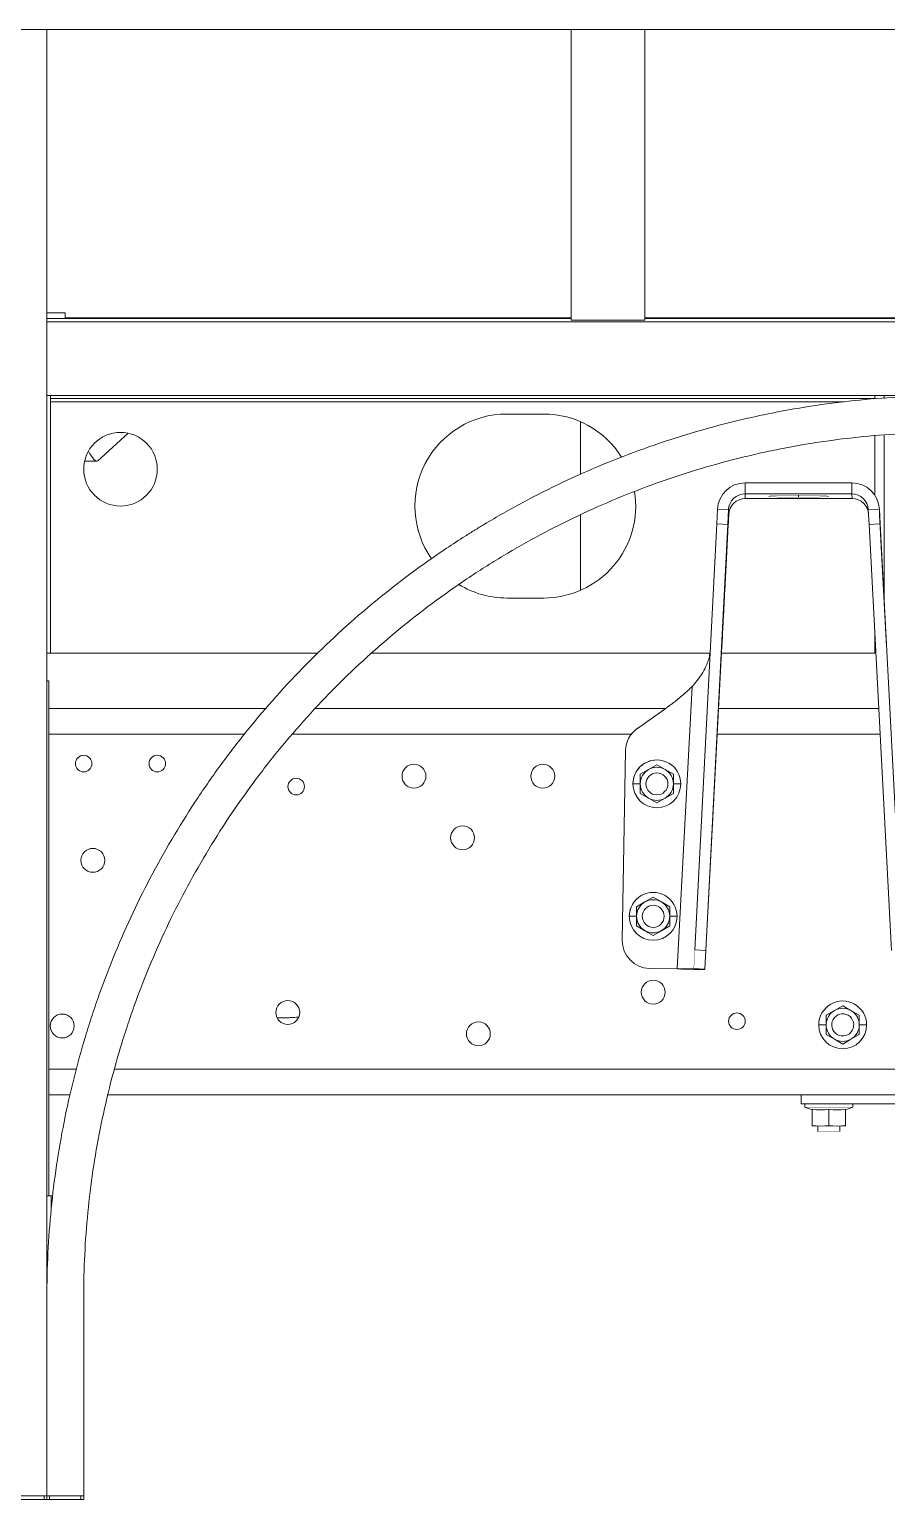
# Model space of a CAD drawing. Header units: millimetres. Extents: x -16985 to -606, y 2122 to 9380.
# Drawn here: x -9383 to -8917, y 4758 to 5557 of the extents above; entities that cross this region are included whole.
import ezdxf

# ---------------------------------------------------------------- set-up
doc = ezdxf.new("R2010")
doc.units = ezdxf.units.MM
doc.linetypes.add('K5LT32768', pattern=[0])
doc.linetypes.add('K5LT_THIN', pattern=[0])

msp = doc.modelspace()

# ---------------------------------------------------------------- linework, layer by layer
at = {"color": 7, "linetype": 'K5LT_THIN', "lineweight": 18}
for p, q in [((-11573.55, 5557.22), (-8333.55, 5557.22)), ((-9373.55, 5557.22), (-9413.55, 5557.22)), ((-9373.55, 4760.19), (-9373.55, 5557.22)), ((-9088.55, 5557.22), (-9088.55, 5399.23)), ((-9048.55, 5557.22), (-9048.55, 5399.23)), ((-9363.55, 5403.14), (-9373.55, 5403.14)), ((-9363.55, 5400.48), (-9363.55, 5403.14)), ((-9363.55, 5400.19), (-9373.55, 5400.19)), ((-9373.55, 5400.16), (-9088.55, 5400.16)), ((-9373.55, 5398.3), (-8333.55, 5398.3)), ((-9363.55, 5400.16), (-9363.55, 5400.48)), ((-9088.55, 5399.23), (-9048.55, 5399.23)), ((-9048.55, 5400.16), (-8718.55, 5400.16)), ((-9373.55, 5358.34), (-8333.55, 5358.34)), ((-9371.55, 5218.19), (-9371.55, 5358.34)), ((-8733.55, 5358.19), (-9371.55, 5358.19)), ((-8923.55, 5356.69), (-9371.55, 5356.69)), ((-8923.55, 5356.69), (-8923.55, 5358.19)), ((-8923.55, 5356.48), (-8923.55, 5356.69)), ((-8918.55, 5358.19), (-8918.55, 5356.69)), ((-9103.55, 5348.19), (-9123.55, 5348.19)), ((-9346.11, 5322.65), (-9329.33, 5337.73)), ((-9083.55, 5344.01), (-9083.55, 5315.42)), ((-8923.55, 5303.97), (-8923.55, 5336.4)), ((-8918.55, 5336.78), (-8918.55, 5247.69)), ((-9353.08, 5322.51), (-9346.48, 5322.51)), ((-8994.11, 5310.76), (-8994.11, 5304.77)), ((-8936.11, 5310.76), (-8994.11, 5310.76)), ((-8936.11, 5310.76), (-8936.11, 5304.77)), ((-8993.98, 5302.19), (-8994.11, 5304.77)), ((-8936.11, 5304.77), (-8994.11, 5304.77)), ((-8935.98, 5302.19), (-8993.98, 5302.19)), ((-8935.98, 5302.19), (-8936.11, 5304.77)), ((-9083.55, 5293.44), (-9083.55, 5252.36)), ((-9009.52, 5288.47), (-9009.09, 5296.56)), ((-9009.09, 5296.56), (-9003.1, 5296.25)), ((-9003.53, 5288.15), (-9003.1, 5296.25)), ((-9002.96, 5293.67), (-9003.1, 5296.25)), ((-9002.96, 5293.67), (-9003.01, 5292.88)), ((-8921.13, 5296.56), (-8927.13, 5296.25)), ((-8926.7, 5288.15), (-8927.13, 5296.25)), ((-8921, 5293.98), (-8921.13, 5296.56)), ((-8920.71, 5288.47), (-8921.13, 5296.56)), ((-8921, 5293.98), (-8920.96, 5293.19)), ((-8917.19, 5221.85), (-8920.96, 5293.19)), ((-9021.45, 5056.97), (-9009.52, 5288.47)), ((-9015.46, 5056.65), (-9003.53, 5288.15)), ((-9009.52, 5288.47), (-9003.53, 5288.15)), ((-8920.71, 5288.47), (-8926.7, 5288.15)), ((-8914.48, 5056.65), (-8926.7, 5288.15)), ((-8908.49, 5056.97), (-8920.71, 5288.47)), ((-9123.55, 5248.19), (-9103.55, 5248.19)), ((-8923.55, 5218.19), (-8923.55, 5228.56)), ((-9371.55, 5218.19), (-9373.55, 5218.19)), ((-9226.42, 5218.19), (-9371.55, 5218.19)), ((-9013.26, 5218.19), (-9197.21, 5218.19)), ((-9015.94, 5046.41), (-9006.67, 5222.12)), ((-8923.55, 5218.19), (-9006.88, 5218.19)), ((-9373.55, 5203.19), (-9372.55, 5203.19)), ((-9372.55, 5203.19), (-9372.55, 4923.19)), ((-9030.92, 5046.61), (-9022.82, 5200.1)), ((-9254.57, 5188.19), (-9372.55, 5188.19)), ((-9037.23, 5188.19), (-9227.69, 5188.19)), ((-9038.21, 5187.46), (-9052.62, 5177.36)), ((-8921.42, 5188.19), (-9008.46, 5188.19)), ((-9060.85, 5062.14), (-9059.01, 5165.35)), ((-9046.55, 5154.98), (-9051.05, 5152.38)), ((-9042.05, 5157.58), (-9046.55, 5154.98)), ((-9037.55, 5154.98), (-9042.05, 5157.58)), ((-9033.05, 5152.38), (-9037.55, 5154.98)), ((-9055.05, 5147.19), (-9051.05, 5147.19)), ((-9051.05, 5152.38), (-9051.05, 5147.19)), ((-9051.05, 5147.19), (-9051.05, 5141.99)), ((-9033.05, 5147.19), (-9033.05, 5152.38)), ((-9033.05, 5141.99), (-9033.05, 5147.19)), ((-9029.05, 5147.19), (-9033.05, 5147.19)), ((-9051.05, 5141.99), (-9046.55, 5139.39)), ((-9046.55, 5139.39), (-9042.05, 5136.79)), ((-9042.05, 5136.79), (-9037.55, 5139.39)), ((-9037.55, 5139.39), (-9033.05, 5141.99)), ((-9048.55, 5082.98), (-9053.05, 5080.38)), ((-9044.05, 5085.58), (-9048.55, 5082.98)), ((-9039.55, 5082.98), (-9044.05, 5085.58)), ((-9035.05, 5080.38), (-9039.55, 5082.98)), ((-9057.05, 5075.19), (-9053.05, 5075.19)), ((-9053.05, 5080.38), (-9053.05, 5075.19)), ((-9053.05, 5075.19), (-9053.05, 5069.99)), ((-9035.05, 5075.19), (-9035.05, 5080.38)), ((-9035.05, 5069.99), (-9035.05, 5075.19)), ((-9031.05, 5075.19), (-9035.05, 5075.19)), ((-9053.05, 5069.99), (-9048.55, 5067.39)), ((-9048.55, 5067.39), (-9044.05, 5064.79)), ((-9044.05, 5064.79), (-9039.55, 5067.39)), ((-9039.55, 5067.39), (-9035.05, 5069.99)), ((-9015.46, 5056.65), (-9021.45, 5056.97)), ((-9046.12, 5046.88), (-9030.92, 5046.61)), ((-9030.04, 5046.6), (-9029.4, 5046.56)), ((-9015.94, 5046.44), (-9021.94, 5046.76)), ((-9021.93, 5046.73), (-9021.94, 5046.76)), ((-9015.94, 5046.41), (-9021.93, 5046.73)), ((-9015.94, 5046.41), (-9015.94, 5046.44)), ((-8941.05, 5026.58), (-8945.55, 5023.98)), ((-8936.55, 5023.98), (-8941.05, 5026.58)), ((-9363.41, 5021.84), (-9361.94, 5021.22)), ((-8945.55, 5023.98), (-8950.05, 5021.38)), ((-8950.05, 5021.38), (-8950.05, 5016.19)), ((-8932.05, 5021.38), (-8936.55, 5023.98)), ((-8932.05, 5016.19), (-8932.05, 5021.38)), ((-8954.05, 5016.19), (-8950.05, 5016.19)), ((-8950.05, 5016.19), (-8950.05, 5010.99)), ((-8950.05, 5010.99), (-8945.55, 5008.39)), ((-8936.55, 5008.39), (-8932.05, 5010.99)), ((-8932.05, 5010.99), (-8932.05, 5016.19)), ((-8928.05, 5016.19), (-8932.05, 5016.19)), ((-8945.55, 5008.39), (-8941.05, 5005.79)), ((-8941.05, 5005.79), (-8936.55, 5008.39)), ((-9360.93, 4978.19), (-9372.55, 4978.19)), ((-8963.55, 4978.19), (-9340.39, 4978.19)), ((-8808.55, 4978.19), (-8963.55, 4978.19)), ((-8963.55, 4973.19), (-8963.55, 4978.19)), ((-8963.55, 4973.19), (-8808.55, 4973.19)), ((-8961.56, 4973.19), (-8961.56, 4971.39)), ((-8961.56, 4971.39), (-8957.56, 4969.93)), ((-8961.56, 4971.39), (-8957.56, 4969.93)), ((-8961.56, 4971.39), (-8957.56, 4969.93)), ((-8961.56, 4971.39), (-8957.56, 4969.93)), ((-8957.56, 4970.44), (-8957.56, 4961.56)), ((-8948.56, 4970.44), (-8948.56, 4961.56)), ((-8939.58, 4969.93), (-8935.56, 4971.39)), ((-8939.56, 4969.93), (-8935.56, 4971.39)), ((-8935.56, 4971.39), (-8939.56, 4969.93)), ((-8935.56, 4971.39), (-8939.56, 4969.93)), ((-8939.56, 4970.44), (-8939.56, 4969.93)), ((-8939.56, 4970.44), (-8939.56, 4961.56)), ((-8939.56, 4970.44), (-8939.56, 4961.56)), ((-8935.56, 4973.19), (-8935.56, 4971.39)), ((-8953.06, 4961.19), (-8957.56, 4961.56)), ((-8957.56, 4961.56), (-8957.56, 4961.19)), ((-8954.56, 4961.19), (-8954.56, 4958.19)), ((-8954.55, 4958.19), (-8954.56, 4958.19)), ((-8948.56, 4961.56), (-8953.06, 4961.19)), ((-8944.06, 4961.19), (-8948.56, 4961.56)), ((-8939.56, 4961.56), (-8944.06, 4961.19)), ((-8942.56, 4961.19), (-8942.56, 4958.19)), ((-8942.56, 4958.19), (-8942.56, 4958.19)), ((-8939.56, 4961.19), (-8939.56, 4961.56)), ((-8939.56, 4961.56), (-8939.56, 4961.19)), ((-9373.55, 4923.19), (-9372.55, 4923.19)), ((-9370.36, 4923.29), (-9371.15, 4923.29)), ((-9371.15, 4923.29), (-9371.15, 4923.19)), ((-9370.37, 4923.19), (-9371.15, 4923.19)), ((-9373.55, 4868.19), (-9373.55, 4760.19)), ((-9353.55, 4760.19), (-9353.55, 4868.19)), ((-9373.55, 4760.19), (-9413.55, 4760.19)), ((-9375.05, 4758.19), (-9412.05, 4758.19)), ((-9375.05, 4758.19), (-9375.05, 4760.19)), ((-9373.55, 4758.19), (-9375.05, 4758.19)), ((-9353.55, 4760.19), (-9373.55, 4760.19)), ((-9373.55, 4760.19), (-9373.55, 4758.19)), ((-9372.05, 4758.19), (-9373.55, 4758.19)), ((-9372.05, 4758.19), (-9372.05, 4760.19)), ((-9355.05, 4758.19), (-9372.05, 4758.19)), ((-9355.05, 4758.19), (-9355.05, 4760.19)), ((-9353.55, 4758.19), (-9355.05, 4758.19)), ((-9353.55, 4760.19), (-9353.55, 4758.19))]:
    msp.add_line(p, q, dxfattribs=at)
at = {"color": 8, "linetype": 'K5LT32768', "lineweight": 15, "true_color": 0x808080}
for p, q in [((-9363.55, 5400.48), (-9088.55, 5400.48)), ((-9048.55, 5400.48), (-8718.55, 5400.48)), ((-8940.25, 5354.79), (-9371.55, 5354.79)), ((-8965.01, 5304.04), (-8965.01, 5302.91)), ((-9266.24, 5174.19), (-9372.55, 5174.19)), ((-9055.93, 5174.19), (-9240.21, 5174.19)), ((-8920.69, 5174.19), (-9009.2, 5174.19)), ((-9357.56, 4992.19), (-9372.55, 4992.19)), ((-8430.29, 4992.19), (-9336.8, 4992.19)), ((-9371.15, 4915.64), (-9371.15, 4923.19))]:
    msp.add_line(p, q, dxfattribs=at)
at = {"color": 7, "linetype": 'K5LT_THIN', "const_width": 0.18}
for points in [[(-8965.07, 5304.04), (-8967.5, 5304.04), (-8969.86, 5304.02), (-8972.12, 5303.99), (-8974.22, 5303.94), (-8976.12, 5303.89), (-8977.77, 5303.83), (-8979.13, 5303.76), (-8980.18, 5303.68), (-8980.89, 5303.6), (-8981.25, 5303.52), (-8981.25, 5303.43), (-8980.88, 5303.35), (-8980.16, 5303.27), (-8979.1, 5303.19), (-8977.73, 5303.12), (-8976.07, 5303.06), (-8974.17, 5303.01), (-8972.07, 5302.97), (-8969.81, 5302.94), (-8967.44, 5302.92), (-8965.01, 5302.91)], [(-8965.07, 5304.04), (-8962.65, 5304.04), (-8960.28, 5304.02), (-8958.02, 5303.99), (-8955.92, 5303.94), (-8954.01, 5303.89), (-8952.36, 5303.83), (-8950.99, 5303.76), (-8949.93, 5303.68), (-8949.21, 5303.6), (-8948.84, 5303.52), (-8948.84, 5303.43), (-8949.19, 5303.35), (-8949.91, 5303.27), (-8950.96, 5303.19), (-8952.32, 5303.12), (-8953.97, 5303.06), (-8955.87, 5303.01), (-8957.97, 5302.97), (-8960.23, 5302.94), (-8962.59, 5302.92), (-8965.01, 5302.91)], [(-9021.94, 5046.76), (-9021.93, 5047.01), (-9021.91, 5047.6), (-9021.87, 5048.51), (-9021.81, 5049.72), (-9021.74, 5051.22), (-9021.65, 5052.95), (-9021.55, 5054.88), (-9021.45, 5056.97)], [(-9015.46, 5056.65), (-9015.56, 5054.56), (-9015.66, 5052.63), (-9015.75, 5050.9), (-9015.82, 5049.41), (-9015.88, 5048.19), (-9015.92, 5047.28), (-9015.94, 5046.69), (-9015.94, 5046.44)], [(-8935.56, 4971.39), (-8935.74, 4971.39), (-8936.26, 4971.39), (-8937.13, 4971.39), (-8938.3, 4971.39), (-8939.75, 4971.39), (-8941.45, 4971.39), (-8943.34, 4971.39), (-8945.37, 4971.39), (-8947.49, 4971.39), (-8949.63, 4971.39), (-8951.75, 4971.39), (-8953.78, 4971.39), (-8955.67, 4971.39), (-8957.36, 4971.39), (-8958.82, 4971.39), (-8959.99, 4971.39), (-8960.85, 4971.39), (-8961.38, 4971.39), (-8961.56, 4971.39)], [(-8953.06, 4961.19), (-8954.04, 4961.19), (-8954.92, 4961.19), (-8955.7, 4961.19), (-8956.35, 4961.19), (-8956.87, 4961.19), (-8957.25, 4961.19), (-8957.48, 4961.19), (-8957.56, 4961.19)], [(-8957.56, 4961.19), (-8957.48, 4961.19), (-8957.25, 4961.19), (-8956.87, 4961.19), (-8956.35, 4961.19), (-8955.7, 4961.19), (-8954.92, 4961.19), (-8954.56, 4961.19)], [(-8957.56, 4961.19), (-8957.48, 4961.19), (-8957.25, 4961.19), (-8956.87, 4961.19), (-8956.35, 4961.19), (-8955.7, 4961.19), (-8954.92, 4961.19), (-8954.56, 4961.19)], [(-8954.56, 4958.19), (-8954.35, 4958.19), (-8953.76, 4958.19), (-8952.8, 4958.19), (-8951.56, 4958.19), (-8950.11, 4958.19), (-8948.56, 4958.19), (-8947.01, 4958.19), (-8945.56, 4958.19), (-8944.32, 4958.19), (-8943.36, 4958.19), (-8942.76, 4958.19), (-8942.56, 4958.19)], [(-8942.56, 4958.19), (-8942.76, 4958.19), (-8943.36, 4958.19), (-8944.32, 4958.19), (-8945.56, 4958.19), (-8947.01, 4958.19), (-8948.56, 4958.19), (-8950.11, 4958.19), (-8951.56, 4958.19), (-8952.8, 4958.19), (-8953.76, 4958.19), (-8954.35, 4958.19), (-8954.56, 4958.19)], [(-8954.56, 4958.19), (-8954.35, 4958.19), (-8953.76, 4958.19), (-8952.8, 4958.19), (-8951.56, 4958.19), (-8950.11, 4958.19), (-8948.56, 4958.19), (-8947.01, 4958.19), (-8945.56, 4958.19), (-8944.32, 4958.19), (-8943.36, 4958.19), (-8942.76, 4958.19), (-8942.56, 4958.19)], [(-8944.06, 4961.19), (-8945.12, 4961.19), (-8946.23, 4961.19), (-8947.38, 4961.19), (-8948.56, 4961.19), (-8949.73, 4961.19), (-8950.89, 4961.19), (-8952, 4961.19), (-8953.06, 4961.19)], [(-8939.56, 4961.19), (-8939.64, 4961.19), (-8939.87, 4961.19), (-8940.24, 4961.19), (-8940.77, 4961.19), (-8941.42, 4961.19), (-8942.2, 4961.19), (-8943.08, 4961.19), (-8944.06, 4961.19)], [(-8942.56, 4961.19), (-8942.19, 4961.19), (-8941.42, 4961.19), (-8940.76, 4961.19), (-8940.24, 4961.19), (-8939.87, 4961.19), (-8939.64, 4961.19), (-8939.56, 4961.19)], [(-8942.56, 4961.19), (-8942.19, 4961.19), (-8941.42, 4961.19), (-8940.76, 4961.19), (-8940.24, 4961.19), (-8939.87, 4961.19), (-8939.64, 4961.19), (-8939.56, 4961.19)]]:
    msp.add_lwpolyline(points, dxfattribs=at)
at = {"color": 7, "linetype": 'K5LT_THIN', "lineweight": 18}
msp.add_circle((-9333.55, 5318.19), 20, dxfattribs=at)
for centre, radius, start, end in [((-9123.55, 5298.19), 50, 90, 214.97825), ((-9103.55, 5298.19), 50, 32.09833, 90), ((-9103.55, 5298.19), 50, 270, 8.96796), ((-8994.12, 5295.76), 15, 89.98516, 176.95455), ((-8936.11, 5295.77), 15, 3.03714, 90.01611), ((-8994.12, 5295.77), 9, 89.98454, 176.95517), ((-8993.98, 5293.19), 9, 89.98454, 176.95517), ((-8936.11, 5295.77), 9, 3.03645, 90.0168), ((-8935.97, 5293.19), 9, 3.03645, 90.0168), ((-9123.55, 5298.19), 50, 238.58034, 270), ((-9044.01, 5165.08), 15, 125.01341, 178.9798), ((-9353.55, 5158.19), 4.5, 90, 270), ((-9353.55, 5158.19), 4.5, 270, 90), ((-9313.55, 5158.19), 4.5, 90, 270), ((-9313.55, 5158.19), 4.5, 270, 90), ((-9174.05, 5151.33), 6.5, 90, 270), ((-9174.05, 5151.33), 6.5, 270, 90), ((-9104.05, 5151.33), 6.5, 90, 270), ((-9104.05, 5151.33), 6.5, 270, 90), ((-9042.05, 5147.19), 13, 0.00252, 180.00252), ((-9042.05, 5147.19), 13, 90, 180.00252), ((-9042.05, 5147.19), 9, 120.00252, 180.00252), ((-9042.05, 5147.19), 9, 60.00252, 120.00252), ((-9042.05, 5147.19), 9, 0.00252, 60.00252), ((-9238.05, 5145.69), 4.5, 90, 270), ((-9238.05, 5145.69), 4.5, 270, 90), ((-9042.05, 5147.19), 13, 180.00252, 0.00252), ((-9042.05, 5147.19), 13, 180.00252, 270), ((-9042.05, 5147.19), 9, 180.00252, 240.00252), ((-9042.05, 5147.19), 6, 0, 180), ((-9042.05, 5147.19), 6, 180, 0), ((-9042.05, 5147.19), 9, 300.00252, 0.00252), ((-9042.05, 5147.19), 9, 240.00252, 300.00252), ((-9147.62, 5117.89), 6.5, 90, 270), ((-9147.62, 5117.89), 6.5, 270, 90), ((-9348.54, 5105.6), 6.5, 90, 270), ((-9348.54, 5105.6), 6.5, 270, 90), ((-9044.05, 5075.19), 13, 0.00252, 180.00252), ((-9044.05, 5075.19), 13, 90, 180.00252), ((-9044.05, 5075.19), 9, 120.00252, 180.00252), ((-9044.05, 5075.19), 9, 60.00252, 120.00252), ((-9044.05, 5075.19), 9, 0.00252, 60.00252), ((-9044.05, 5075.19), 13, 180.00252, 0.00252), ((-9044.05, 5075.19), 13, 180.00252, 270), ((-9044.05, 5075.19), 9, 180.00252, 240.00252), ((-9044.05, 5075.19), 6, 0, 180), ((-9044.05, 5075.19), 6, 180, 0), ((-9044.05, 5075.19), 9, 300.00252, 0.00252), ((-9044.05, 5075.19), 9, 240.00252, 300.00252), ((-9045.85, 5061.87), 15, 178.97955, 268.97953), ((-9044, 5033.93), 6.5, 90, 270), ((-9044, 5033.93), 6.5, 270, 90), ((-9242.65, 5022.91), 6.5, 90, 270), ((-9242.65, 5022.91), 6.5, 270, 90), ((-8941.05, 5016.19), 13, 0.00252, 180.00252), ((-9365.2, 5015.59), 6.5, 90, 270), ((-9365.2, 5015.59), 6.5, 270, 90), ((-8998.55, 5018.19), 4.5, 90, 270), ((-8998.55, 5018.19), 4.5, 270, 90), ((-8941.05, 5016.19), 9, 120.00252, 180.00252), ((-8941.05, 5016.19), 6, 60, 240), ((-8941.05, 5016.19), 9, 60.00252, 120.00252), ((-8941.05, 5016.19), 6, 240, 60), ((-8941.05, 5016.19), 9, 0.00252, 60.00252), ((-9139.05, 5011.33), 6.5, 90, 270), ((-9139.05, 5011.33), 6.5, 270, 90), ((-8941.05, 5016.19), 13, 180.00252, 0.00252), ((-8941.05, 5016.19), 9, 180.00252, 240.00252), ((-8941.05, 5016.19), 9, 300.00252, 0.00252), ((-8941.05, 5016.19), 9, 240.00252, 300.00252), ((-9371.5, 4926.7), 3.43, 252.0984, 275.79272), ((-9371.23, 4941.59), 18.4, 265.86348, 270.22578)]:
    msp.add_arc(centre, radius, start, end, dxfattribs=at)
msp.add_ellipse((-9353.55, 5341.51), major_axis=(-7.27, 18.96), ratio=0.158901, start_param=2.298748, end_param=3.202433, dxfattribs=at)
for points, knots in [([(-9373.55, 4868.19), (-9373.55, 4884.31), (-9372.76, 4900.3), (-9369.64, 4932.04), (-9367.31, 4947.78), (-9361.12, 4979.02), (-9357.26, 4994.51), (-9351.46, 5013.72), (-9350.25, 5017.55), (-9348.36, 5023.29), (-9347.72, 5025.2), (-9346.41, 5029.01), (-9345.75, 5030.92), (-9342.36, 5040.42), (-9339.47, 5047.93), (-9330.28, 5070.16), (-9323.46, 5084.61), (-9308.46, 5112.75), (-9300.28, 5126.44), (-9286.97, 5146.42), (-9282.37, 5152.99), (-9275.19, 5162.69), (-9272.76, 5165.9), (-9267.8, 5172.28), (-9265.28, 5175.44), (-9252.48, 5191.07), (-9241.7, 5202.98), (-9219.11, 5225.62), (-9207.29, 5236.36), (-9182.62, 5256.67), (-9169.76, 5266.24), (-9153.02, 5277.46), (-9149.64, 5279.66), (-9144.52, 5282.92), (-9142.8, 5283.99), (-9139.36, 5286.12), (-9137.63, 5287.17), (-9128.97, 5292.37), (-9121.97, 5296.35), (-9100.73, 5307.72), (-9071.81, 5321.42), (-9041.71, 5332.24), (-9018.68, 5339.26), (-9010.93, 5341.41), (-8999.19, 5344.36), (-8995.25, 5345.3), (-8987.35, 5347.08), (-8983.39, 5347.93), (-8963.59, 5351.88), (-8947.71, 5354.23), (-8915.87, 5357.38), (-8899.91, 5358.18), (-8867.9, 5358.2), (-8851.86, 5357.43), (-8833.77, 5355.66), (-8831.76, 5355.45), (-8827.73, 5355), (-8825.72, 5354.77), (-8819.69, 5354.02), (-8815.69, 5353.48), (-8803.72, 5351.71), (-8795.79, 5350.33), (-8772.19, 5345.63), (-8756.68, 5341.75), (-8726.09, 5332.47), (-8711.02, 5327.09), (-8688.74, 5317.87), (-8681.38, 5314.61), (-8670.41, 5309.42), (-8666.76, 5307.64), (-8659.54, 5304), (-8655.96, 5302.14), (-8638.2, 5292.64), (-8624.46, 5284.39), (-8597.89, 5266.62), (-8585.06, 5257.11), (-8560.32, 5236.8), (-8548.41, 5226.01), (-8535.54, 5213.14), (-8534.12, 5211.69), (-8531.29, 5208.8), (-8527.09, 5204.43), (-8522.98, 5200.01), (-8514.89, 5191.06), (-8509.65, 5184.98), (-8494.43, 5166.42), (-8484.93, 5153.59), (-8467.21, 5127.05), (-8458.99, 5113.34), (-8449.52, 5095.63), (-8446.74, 5090.28), (-8444.06, 5084.86), (-8442.29, 5081.23), (-8441.41, 5079.41), (-8437.1, 5070.28), (-8433.84, 5062.92), (-8424.64, 5040.68), (-8419.27, 5025.64), (-8410.02, 4995.15), (-8406.15, 4979.7), (-8401.46, 4956.22), (-8400.09, 4948.33), (-8398.31, 4936.43), (-8397.77, 4932.45), (-8396.78, 4924.47), (-8396.33, 4920.46), (-8394.35, 4900.4), (-8393.55, 4884.31), (-8393.55, 4868.19)], [0, 0, 0, 0, 0.03125, 0.03125, 0.0625, 0.0625, 0.09375, 0.09375, 0.101563, 0.101563, 0.105469, 0.105469, 0.109375, 0.109375, 0.125, 0.125, 0.15625, 0.15625, 0.1875, 0.1875, 0.203125, 0.203125, 0.210938, 0.210938, 0.21875, 0.21875, 0.25, 0.25, 0.28125, 0.28125, 0.3125, 0.3125, 0.320313, 0.320313, 0.324219, 0.324219, 0.328125, 0.328125, 0.34375, 0.34375, 0.375, 0.40625, 0.40625, 0.421875, 0.421875, 0.429688, 0.429688, 0.4375, 0.4375, 0.46875, 0.46875, 0.5, 0.5, 0.53125, 0.53125, 0.535156, 0.535156, 0.539063, 0.539063, 0.546875, 0.546875, 0.5625, 0.5625, 0.59375, 0.59375, 0.625, 0.625, 0.640625, 0.640625, 0.648438, 0.648438, 0.65625, 0.65625, 0.6875, 0.6875, 0.71875, 0.71875, 0.75, 0.75, 0.753906, 0.753906, 0.757813, 0.765625, 0.765625, 0.78125, 0.78125, 0.8125, 0.8125, 0.84375, 0.84375, 0.851563, 0.855469, 0.855469, 0.859375, 0.859375, 0.875, 0.875, 0.90625, 0.90625, 0.9375, 0.9375, 0.953125, 0.953125, 0.960938, 0.960938, 0.96875, 0.96875, 1, 1, 1, 1]), ([(-9373.55, 4868.19), (-9373.55, 4884.31), (-9372.76, 4900.3), (-9369.64, 4932.04), (-9367.31, 4947.78), (-9361.12, 4979.02), (-9357.26, 4994.51), (-9351.46, 5013.72), (-9350.25, 5017.55), (-9348.36, 5023.29), (-9347.72, 5025.2), (-9346.41, 5029.01), (-9345.75, 5030.92), (-9342.36, 5040.42), (-9339.47, 5047.93), (-9330.28, 5070.16), (-9323.46, 5084.61), (-9308.46, 5112.75), (-9300.28, 5126.44), (-9286.97, 5146.42), (-9282.37, 5152.99), (-9275.19, 5162.69), (-9272.76, 5165.9), (-9267.8, 5172.28), (-9265.28, 5175.44), (-9252.48, 5191.07), (-9241.7, 5202.98), (-9219.11, 5225.62), (-9207.29, 5236.36), (-9182.62, 5256.67), (-9169.76, 5266.24), (-9153.02, 5277.46), (-9149.64, 5279.66), (-9144.52, 5282.92), (-9142.8, 5283.99), (-9139.36, 5286.12), (-9137.63, 5287.17), (-9128.97, 5292.37), (-9121.97, 5296.35), (-9100.73, 5307.72), (-9071.81, 5321.42), (-9041.71, 5332.24), (-9018.68, 5339.26), (-9010.93, 5341.41), (-8999.19, 5344.36), (-8995.25, 5345.3), (-8987.35, 5347.08), (-8983.39, 5347.93), (-8963.59, 5351.88), (-8947.71, 5354.23), (-8915.87, 5357.38), (-8899.91, 5358.18), (-8867.9, 5358.2), (-8851.86, 5357.43), (-8833.77, 5355.66), (-8831.76, 5355.45), (-8827.73, 5355), (-8825.72, 5354.77), (-8819.69, 5354.02), (-8815.69, 5353.48), (-8803.72, 5351.71), (-8795.79, 5350.33), (-8772.19, 5345.63), (-8756.68, 5341.75), (-8726.09, 5332.47), (-8711.02, 5327.09), (-8688.74, 5317.87), (-8681.38, 5314.61), (-8670.41, 5309.42), (-8666.76, 5307.64), (-8659.54, 5304), (-8655.96, 5302.14), (-8638.2, 5292.64), (-8624.46, 5284.39), (-8597.89, 5266.62), (-8585.06, 5257.11), (-8560.32, 5236.8), (-8548.41, 5226.01), (-8535.54, 5213.14), (-8534.12, 5211.69), (-8531.29, 5208.8), (-8527.09, 5204.43), (-8522.98, 5200.01), (-8514.89, 5191.06), (-8509.65, 5184.98), (-8494.43, 5166.42), (-8484.93, 5153.59), (-8467.21, 5127.05), (-8458.99, 5113.34), (-8449.52, 5095.63), (-8446.74, 5090.28), (-8444.06, 5084.86), (-8442.29, 5081.23), (-8441.41, 5079.41), (-8437.1, 5070.28), (-8433.84, 5062.92), (-8424.64, 5040.68), (-8419.27, 5025.64), (-8410.02, 4995.15), (-8406.15, 4979.7), (-8401.46, 4956.22), (-8400.09, 4948.33), (-8398.31, 4936.43), (-8397.77, 4932.45), (-8396.78, 4924.47), (-8396.33, 4920.46), (-8394.35, 4900.4), (-8393.55, 4884.31), (-8393.55, 4868.19)], [0, 0, 0, 0, 0.03125, 0.03125, 0.0625, 0.0625, 0.09375, 0.09375, 0.101563, 0.101563, 0.105469, 0.105469, 0.109375, 0.109375, 0.125, 0.125, 0.15625, 0.15625, 0.1875, 0.1875, 0.203125, 0.203125, 0.210938, 0.210938, 0.21875, 0.21875, 0.25, 0.25, 0.28125, 0.28125, 0.3125, 0.3125, 0.320313, 0.320313, 0.324219, 0.324219, 0.328125, 0.328125, 0.34375, 0.34375, 0.375, 0.40625, 0.40625, 0.421875, 0.421875, 0.429688, 0.429688, 0.4375, 0.4375, 0.46875, 0.46875, 0.5, 0.5, 0.53125, 0.53125, 0.535156, 0.535156, 0.539063, 0.539063, 0.546875, 0.546875, 0.5625, 0.5625, 0.59375, 0.59375, 0.625, 0.625, 0.640625, 0.640625, 0.648438, 0.648438, 0.65625, 0.65625, 0.6875, 0.6875, 0.71875, 0.71875, 0.75, 0.75, 0.753906, 0.753906, 0.757813, 0.765625, 0.765625, 0.78125, 0.78125, 0.8125, 0.8125, 0.84375, 0.84375, 0.851563, 0.855469, 0.855469, 0.859375, 0.859375, 0.875, 0.875, 0.90625, 0.90625, 0.9375, 0.9375, 0.953125, 0.953125, 0.960938, 0.960938, 0.96875, 0.96875, 1, 1, 1, 1]), ([(-9353.55, 4868.19), (-9353.55, 4883.65), (-9352.79, 4898.99), (-9349.8, 4929.44), (-9347.56, 4944.54), (-9341.63, 4974.5), (-9337.93, 4989.36), (-9332.36, 5007.78), (-9331.2, 5011.45), (-9329.39, 5016.95), (-9328.78, 5018.79), (-9327.52, 5022.45), (-9326.88, 5024.28), (-9323.63, 5033.39), (-9320.86, 5040.59), (-9312.04, 5061.92), (-9305.5, 5075.77), (-9291.12, 5102.76), (-9283.27, 5115.9), (-9270.51, 5135.06), (-9266.09, 5141.36), (-9259.21, 5150.67), (-9256.88, 5153.75), (-9252.12, 5159.86), (-9249.7, 5162.9), (-9237.42, 5177.89), (-9227.09, 5189.31), (-9205.42, 5211.03), (-9194.08, 5221.32), (-9170.42, 5240.81), (-9158.08, 5249.99), (-9142.03, 5260.75), (-9138.79, 5262.87), (-9133.87, 5265.99), (-9132.23, 5267.02), (-9128.92, 5269.06), (-9127.27, 5270.07), (-9118.96, 5275.06), (-9112.24, 5278.87), (-9091.87, 5289.78), (-9064.13, 5302.92), (-9035.26, 5313.3), (-9013.17, 5320.03), (-9005.74, 5322.09), (-8994.47, 5324.93), (-8990.7, 5325.83), (-8983.12, 5327.54), (-8979.32, 5328.34), (-8960.33, 5332.13), (-8945.1, 5334.39), (-8914.55, 5337.41), (-8899.24, 5338.18), (-8868.54, 5338.2), (-8853.16, 5337.46), (-8835.8, 5335.76), (-8833.87, 5335.56), (-8830.01, 5335.13), (-8828.08, 5334.91), (-8822.3, 5334.19), (-8818.45, 5333.67), (-8806.97, 5331.97), (-8799.37, 5330.65), (-8776.73, 5326.15), (-8761.85, 5322.42), (-8732.51, 5313.52), (-8718.06, 5308.35), (-8696.69, 5299.51), (-8689.62, 5296.38), (-8679.1, 5291.41), (-8675.61, 5289.7), (-8668.68, 5286.21), (-8665.25, 5284.43), (-8648.21, 5275.31), (-8635.03, 5267.4), (-8609.54, 5250.36), (-8597.24, 5241.23), (-8573.51, 5221.75), (-8562.08, 5211.4), (-8549.74, 5199.05), (-8548.38, 5197.67), (-8545.67, 5194.89), (-8541.64, 5190.71), (-8537.7, 5186.46), (-8529.93, 5177.88), (-8524.91, 5172.05), (-8510.31, 5154.24), (-8501.2, 5141.94), (-8484.2, 5116.48), (-8476.31, 5103.33), (-8467.24, 5086.35), (-8464.57, 5081.21), (-8462, 5076.01), (-8460.3, 5072.53), (-8459.46, 5070.79), (-8455.32, 5062.03), (-8452.19, 5054.97), (-8443.37, 5033.64), (-8438.22, 5019.21), (-8429.35, 4989.97), (-8425.63, 4975.15), (-8421.14, 4952.62), (-8419.82, 4945.06), (-8418.12, 4933.65), (-8417.6, 4929.83), (-8416.65, 4922.17), (-8416.22, 4918.33), (-8414.32, 4899.08), (-8413.55, 4883.65), (-8413.55, 4868.19)], [0, 0, 0, 0, 0.03125, 0.03125, 0.0625, 0.0625, 0.09375, 0.09375, 0.101563, 0.101563, 0.105469, 0.105469, 0.109375, 0.109375, 0.125, 0.125, 0.15625, 0.15625, 0.1875, 0.1875, 0.203125, 0.203125, 0.210937, 0.210937, 0.21875, 0.21875, 0.25, 0.25, 0.28125, 0.28125, 0.3125, 0.3125, 0.320312, 0.320312, 0.324219, 0.324219, 0.328125, 0.328125, 0.34375, 0.34375, 0.375, 0.40625, 0.40625, 0.421875, 0.421875, 0.429687, 0.429687, 0.4375, 0.4375, 0.46875, 0.46875, 0.5, 0.5, 0.53125, 0.53125, 0.535156, 0.535156, 0.539062, 0.539062, 0.546875, 0.546875, 0.5625, 0.5625, 0.59375, 0.59375, 0.625, 0.625, 0.640625, 0.640625, 0.648437, 0.648437, 0.65625, 0.65625, 0.6875, 0.6875, 0.71875, 0.71875, 0.75, 0.75, 0.753906, 0.753906, 0.757812, 0.765625, 0.765625, 0.78125, 0.78125, 0.8125, 0.8125, 0.84375, 0.84375, 0.851562, 0.855469, 0.855469, 0.859375, 0.859375, 0.875, 0.875, 0.90625, 0.90625, 0.9375, 0.9375, 0.953125, 0.953125, 0.960937, 0.960937, 0.96875, 0.96875, 1, 1, 1, 1]), ([(-9353.55, 4868.19), (-9353.55, 4883.65), (-9352.79, 4898.99), (-9349.8, 4929.44), (-9347.56, 4944.54), (-9341.63, 4974.5), (-9337.93, 4989.36), (-9332.36, 5007.78), (-9331.2, 5011.45), (-9329.39, 5016.95), (-9328.78, 5018.79), (-9327.52, 5022.45), (-9326.88, 5024.28), (-9323.63, 5033.39), (-9320.86, 5040.59), (-9312.04, 5061.92), (-9305.5, 5075.77), (-9291.12, 5102.76), (-9283.27, 5115.9), (-9270.51, 5135.06), (-9266.09, 5141.36), (-9259.21, 5150.67), (-9256.88, 5153.75), (-9252.12, 5159.86), (-9249.7, 5162.9), (-9237.42, 5177.89), (-9227.09, 5189.31), (-9205.42, 5211.03), (-9194.08, 5221.32), (-9170.42, 5240.81), (-9158.08, 5249.99), (-9142.03, 5260.75), (-9138.79, 5262.87), (-9133.87, 5265.99), (-9132.23, 5267.02), (-9128.92, 5269.06), (-9127.27, 5270.07), (-9118.96, 5275.06), (-9112.24, 5278.87), (-9091.87, 5289.78), (-9064.13, 5302.92), (-9035.26, 5313.3), (-9013.17, 5320.03), (-9005.74, 5322.09), (-8994.47, 5324.93), (-8990.7, 5325.83), (-8983.12, 5327.54), (-8979.32, 5328.34), (-8960.33, 5332.13), (-8945.1, 5334.39), (-8914.55, 5337.41), (-8899.24, 5338.18), (-8868.54, 5338.2), (-8853.16, 5337.46), (-8835.8, 5335.76), (-8833.87, 5335.56), (-8830.01, 5335.13), (-8828.08, 5334.91), (-8822.3, 5334.19), (-8818.45, 5333.67), (-8806.97, 5331.97), (-8799.37, 5330.65), (-8776.73, 5326.15), (-8761.85, 5322.42), (-8732.51, 5313.52), (-8718.06, 5308.35), (-8696.69, 5299.51), (-8689.62, 5296.38), (-8679.1, 5291.41), (-8675.61, 5289.7), (-8668.68, 5286.21), (-8665.25, 5284.43), (-8648.21, 5275.31), (-8635.03, 5267.4), (-8609.54, 5250.36), (-8597.24, 5241.23), (-8573.51, 5221.75), (-8562.08, 5211.4), (-8549.74, 5199.05), (-8548.38, 5197.67), (-8545.67, 5194.89), (-8541.64, 5190.71), (-8537.7, 5186.46), (-8529.93, 5177.88), (-8524.91, 5172.05), (-8510.31, 5154.24), (-8501.2, 5141.94), (-8484.2, 5116.48), (-8476.31, 5103.33), (-8467.24, 5086.35), (-8464.57, 5081.21), (-8462, 5076.01), (-8460.3, 5072.53), (-8459.46, 5070.79), (-8455.32, 5062.03), (-8452.19, 5054.97), (-8443.37, 5033.64), (-8438.22, 5019.21), (-8429.35, 4989.97), (-8425.63, 4975.15), (-8421.14, 4952.62), (-8419.82, 4945.06), (-8418.12, 4933.65), (-8417.6, 4929.83), (-8416.65, 4922.17), (-8416.22, 4918.33), (-8414.32, 4899.08), (-8413.55, 4883.65), (-8413.55, 4868.19)], [0, 0, 0, 0, 0.03125, 0.03125, 0.0625, 0.0625, 0.09375, 0.09375, 0.101563, 0.101563, 0.105469, 0.105469, 0.109375, 0.109375, 0.125, 0.125, 0.15625, 0.15625, 0.1875, 0.1875, 0.203125, 0.203125, 0.210937, 0.210937, 0.21875, 0.21875, 0.25, 0.25, 0.28125, 0.28125, 0.3125, 0.3125, 0.320312, 0.320312, 0.324219, 0.324219, 0.328125, 0.328125, 0.34375, 0.34375, 0.375, 0.40625, 0.40625, 0.421875, 0.421875, 0.429687, 0.429687, 0.4375, 0.4375, 0.46875, 0.46875, 0.5, 0.5, 0.53125, 0.53125, 0.535156, 0.535156, 0.539062, 0.539062, 0.546875, 0.546875, 0.5625, 0.5625, 0.59375, 0.59375, 0.625, 0.625, 0.640625, 0.640625, 0.648437, 0.648437, 0.65625, 0.65625, 0.6875, 0.6875, 0.71875, 0.71875, 0.75, 0.75, 0.753906, 0.753906, 0.757812, 0.765625, 0.765625, 0.78125, 0.78125, 0.8125, 0.8125, 0.84375, 0.84375, 0.851562, 0.855469, 0.855469, 0.859375, 0.859375, 0.875, 0.875, 0.90625, 0.90625, 0.9375, 0.9375, 0.953125, 0.953125, 0.960937, 0.960937, 0.96875, 0.96875, 1, 1, 1, 1]), ([(-9006.67, 5222.12), (-9006.57, 5224.11), (-9006.37, 5228.09), (-9005.99, 5235.46), (-9005.54, 5244.26), (-9005.03, 5254.18), (-9004.53, 5263.91), (-9004.03, 5273.43), (-9003.52, 5283.1), (-9003.18, 5289.62), (-9003.01, 5292.87)], [0, 0, 0, 0, 0.092864, 0.185728, 0.331818, 0.477906, 0.606986, 0.736068, 0.868035, 1, 1, 1, 1]), ([(-9013.07, 5219.5), (-9013.18, 5218.49), (-9013.4, 5216.45), (-9014.34, 5213.5), (-9015.65, 5210.27), (-9017.61, 5206.8), (-9020.11, 5203.31), (-9021.97, 5201.11), (-9022.82, 5200.1)], [0, 0, 0, 0, 0.144659, 0.292174, 0.439646, 0.63361, 0.832602, 1, 1, 1, 1]), ([(-9022.82, 5200.1), (-9024.5, 5198.54), (-9027.77, 5195.5), (-9032.92, 5191.29), (-9036.44, 5188.74), (-9038.21, 5187.46)], [0, 0, 0, 0, 0.344665, 0.67192, 1, 1, 1, 1]), ([(-9030.92, 5046.61), (-9029.91, 5046.6), (-9027.88, 5046.57), (-9025.18, 5046.56), (-9023.15, 5046.58), (-9022.08, 5046.64), (-9021.98, 5046.7), (-9021.93, 5046.73)], [0, 0, 0, 0, 0.214888, 0.429775, 0.644662, 0.859549, 1, 1, 1, 1]), ([(-9015.94, 5046.41), (-9015.98, 5046.39), (-9016.06, 5046.36), (-9016.71, 5046.33), (-9017.73, 5046.32), (-9019.14, 5046.33), (-9020.88, 5046.35), (-9022.9, 5046.4), (-9025.17, 5046.45), (-9027.35, 5046.51), (-9028.81, 5046.55), (-9029.41, 5046.57)], [0, 0, 0, 0, 0.11308, 0.229439, 0.342519, 0.458878, 0.571958, 0.688318, 0.801398, 0.917757, 1, 1, 1, 1]), ([(-9236.7, 5020.38), (-9236.85, 5020.37), (-9238.05, 5020.3), (-9239.97, 5020.17), (-9242.17, 5020.09), (-9243.62, 5020.06), (-9244.72, 5020.05), (-9245.85, 5020.06), (-9247.12, 5020.07), (-9248, 5020.12), (-9248.43, 5020.14)], [0, 0, 0, 0, 0.037685, 0.308083, 0.490056, 0.600885, 0.676325, 0.772542, 0.890211, 1, 1, 1, 1]), ([(-8957.56, 4970.44), (-8956.06, 4970.19), (-8953.06, 4969.68), (-8950.06, 4970.19), (-8948.56, 4970.44)], [0, 0, 0, 0, 0.5, 1, 1, 1, 1]), ([(-8948.56, 4970.44), (-8947.06, 4970.19), (-8944.06, 4969.68), (-8941.06, 4970.19), (-8939.56, 4970.44)], [0, 0, 0, 0, 0.5, 1, 1, 1, 1])]:
    msp.add_open_spline(points, degree=3, knots=knots, dxfattribs=at)

doc.saveas('drawing.dxf')
